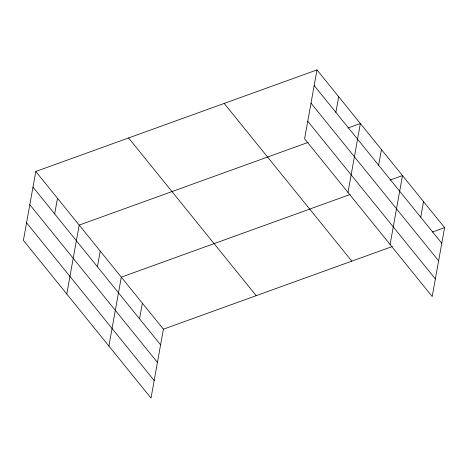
<?xml version="1.0" encoding="UTF-8"?>
<svg xmlns="http://www.w3.org/2000/svg" width="468" height="468" viewBox="0 0 468 468"><rect width="100%" height="100%" fill="white"/><g stroke="black" fill="none" stroke-linecap="round" stroke-linejoin="round"><path stroke-width="0.7" d="M35.796 171.469L23.4 240.376L151.012 398.098L163.408 329.191L35.796 171.469L316.988 69.902L444.6 227.624L432.204 296.531L304.592 138.809L316.988 69.902M54.68 213.923L57.494 198.28M66.789 294.003L79.186 225.096L308.137 142.395M97.426 266.76L100.24 251.123M108.898 346.051L121.3 277.144L350.251 194.442M139.54 318.807L142.354 303.17M335.866 112.355L338.68 96.712M347.976 192.43L360.378 123.523L348.005 127.992M378.618 165.192L381.432 149.549M390.09 244.483L402.486 175.576L390.113 180.045M420.732 217.24L423.546 201.597M163.408 329.191L392.36 246.49M432.227 232.093L444.6 227.624M314.174 85.539L441.786 243.261M311.009 103.118L438.621 260.84M307.751 121.23L435.363 278.951M224.195 103.416L351.807 261.144M128.589 137.949L256.201 295.677M32.982 187.112L160.594 344.834M29.823 204.686L157.435 362.413M26.565 222.797L154.177 380.525"/></g></svg>
